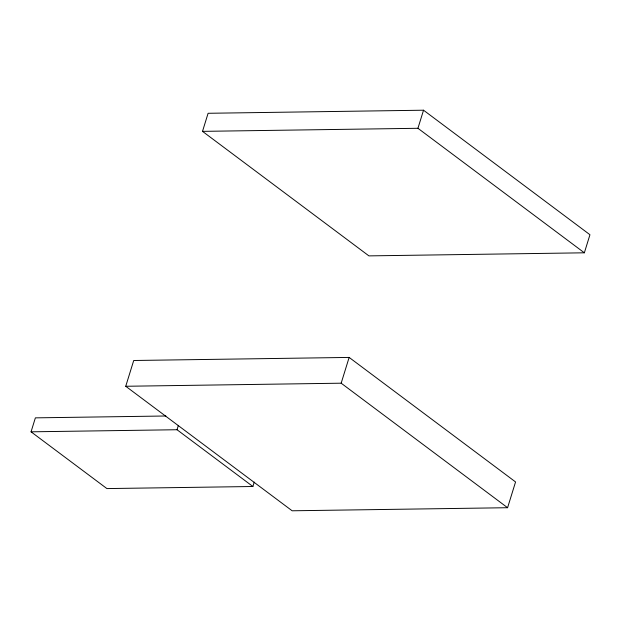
<?xml version="1.0" encoding="UTF-8"?>
<svg xmlns="http://www.w3.org/2000/svg" width="621" height="621" viewBox="0 0 621 621"><rect width="100%" height="100%" fill="white"/><g stroke="black" fill="none" stroke-linecap="round" stroke-linejoin="round"><path stroke-width="0.93" d="M254.237 482.129L252.887 486.499L106.913 488.58L31.05 431.82L35.374 417.855L165.877 415.992M202.508 131.365L208.105 113.286L423.538 110.212L589.95 234.73L584.353 252.809L368.921 255.883L202.508 131.365L417.941 128.291L584.353 252.809M125.737 386.27L133.717 360.498L349.142 357.424L515.562 481.943L507.582 507.714L292.149 510.788L125.737 386.27L341.17 383.196L507.582 507.714M252.887 486.499L177.024 429.732L178.374 425.369M417.941 128.291L423.538 110.212M341.17 383.196L349.142 357.424M31.05 431.82L177.024 429.732"/></g></svg>
